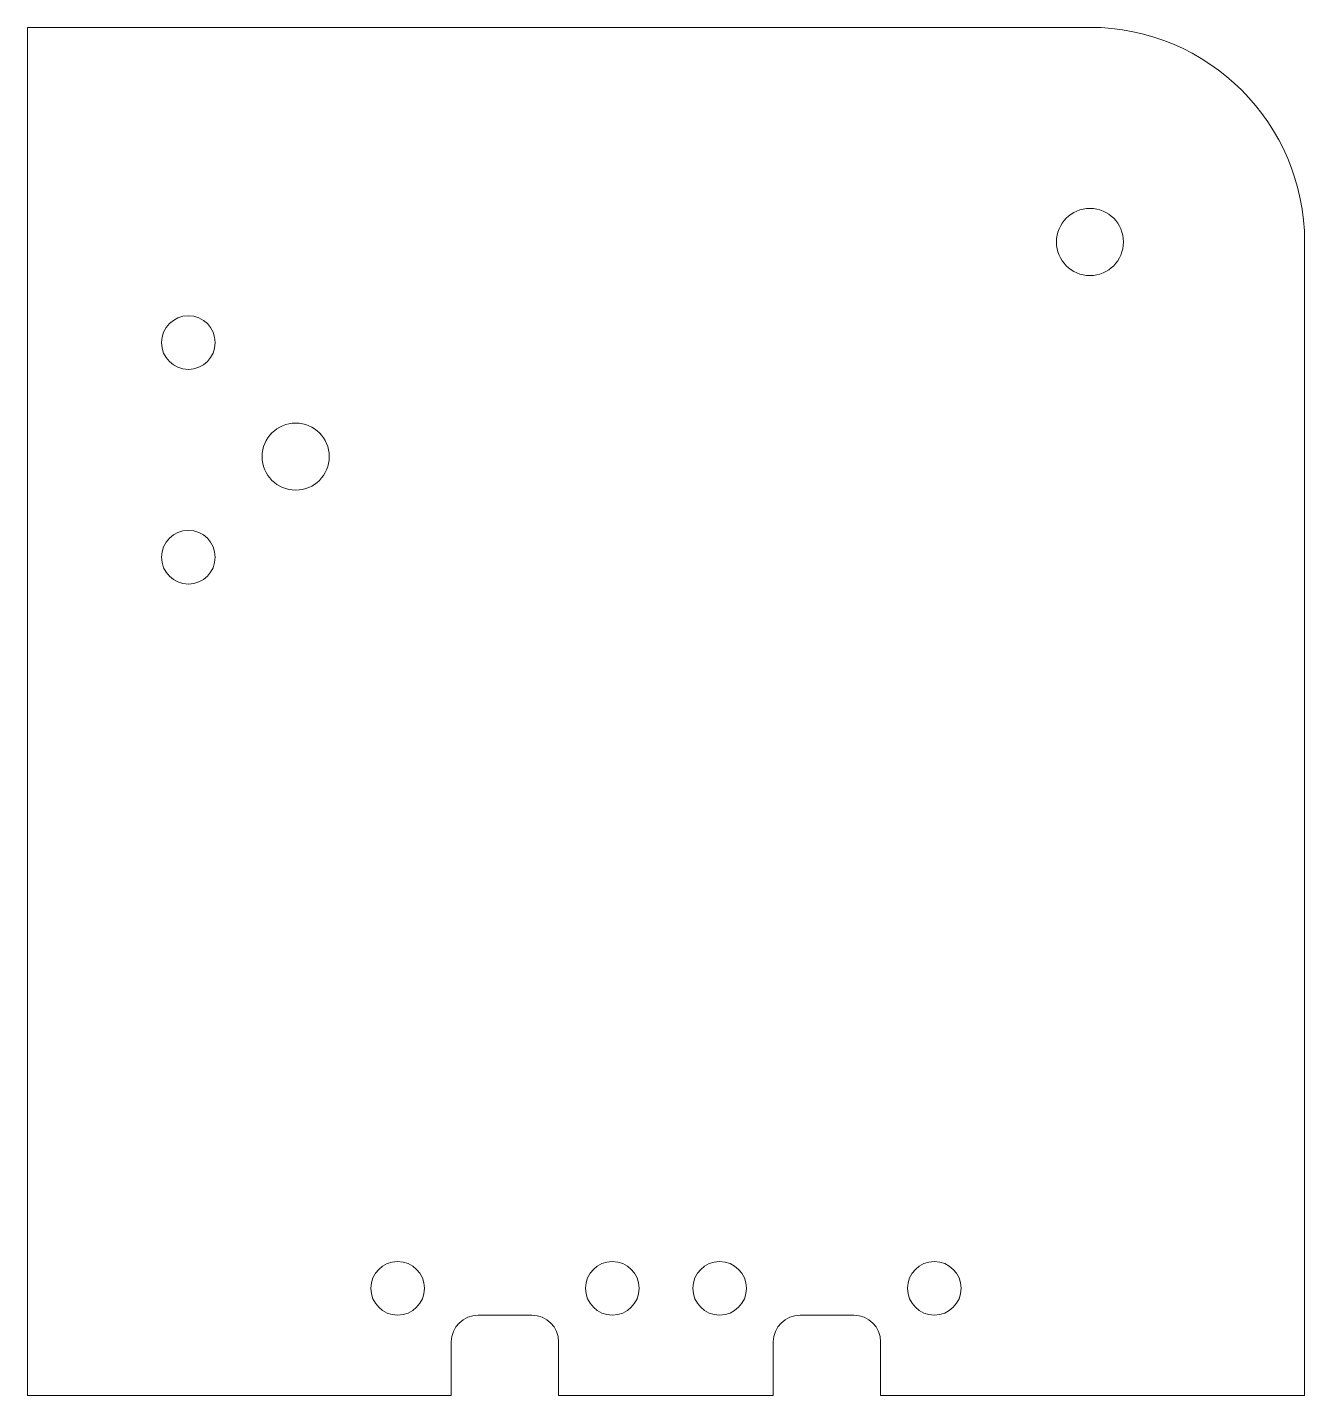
# Model space of a CAD drawing. Header units: millimetres. Extents: x -28.5 to 19.1, y -55.6 to -4.6.
import ezdxf

# ---------------------------------------------------------------- set-up
doc = ezdxf.new("R2010")
doc.units = ezdxf.units.MM

msp = doc.modelspace()

# ---------------------------------------------------------------- linework, layer by layer
at = {"color": 7, "linetype": 'Continuous', "lineweight": 15}
for p, q in [((11.058, -4.618), (-28.542, -4.618)), ((-28.542, -4.618), (-28.542, -55.618)), ((19.058, -55.618), (19.058, -12.618)), ((-11.742, -52.618), (-9.742, -52.618)), ((0.258, -52.618), (2.258, -52.618)), ((-12.742, -55.618), (-12.742, -53.618)), ((-8.742, -53.618), (-8.742, -55.618)), ((-0.742, -55.618), (-0.742, -53.618)), ((3.258, -53.618), (3.258, -55.618)), ((-28.542, -55.618), (-12.742, -55.618)), ((-8.742, -55.618), (-0.742, -55.618)), ((3.258, -55.618), (19.058, -55.618))]:
    msp.add_line(p, q, dxfattribs=at)
for centre, radius in [((11.058, -12.618), 1.25), ((-22.542, -16.368), 1), ((-18.542, -20.618), 1.25), ((-22.542, -24.368), 1), ((-14.742, -51.618), 1), ((-6.742, -51.618), 1), ((-2.742, -51.618), 1), ((5.258, -51.618), 1)]:
    msp.add_circle(centre, radius, dxfattribs=at)
for centre, radius, start, end in [((11.058, -12.618), 8, 0, 90), ((-11.742, -53.618), 1, 90, 180), ((-9.742, -53.618), 1, 0, 90), ((0.258, -53.618), 1, 90, 180), ((2.258, -53.618), 1, 0, 90)]:
    msp.add_arc(centre, radius, start, end, dxfattribs=at)

doc.saveas('drawing.dxf')
